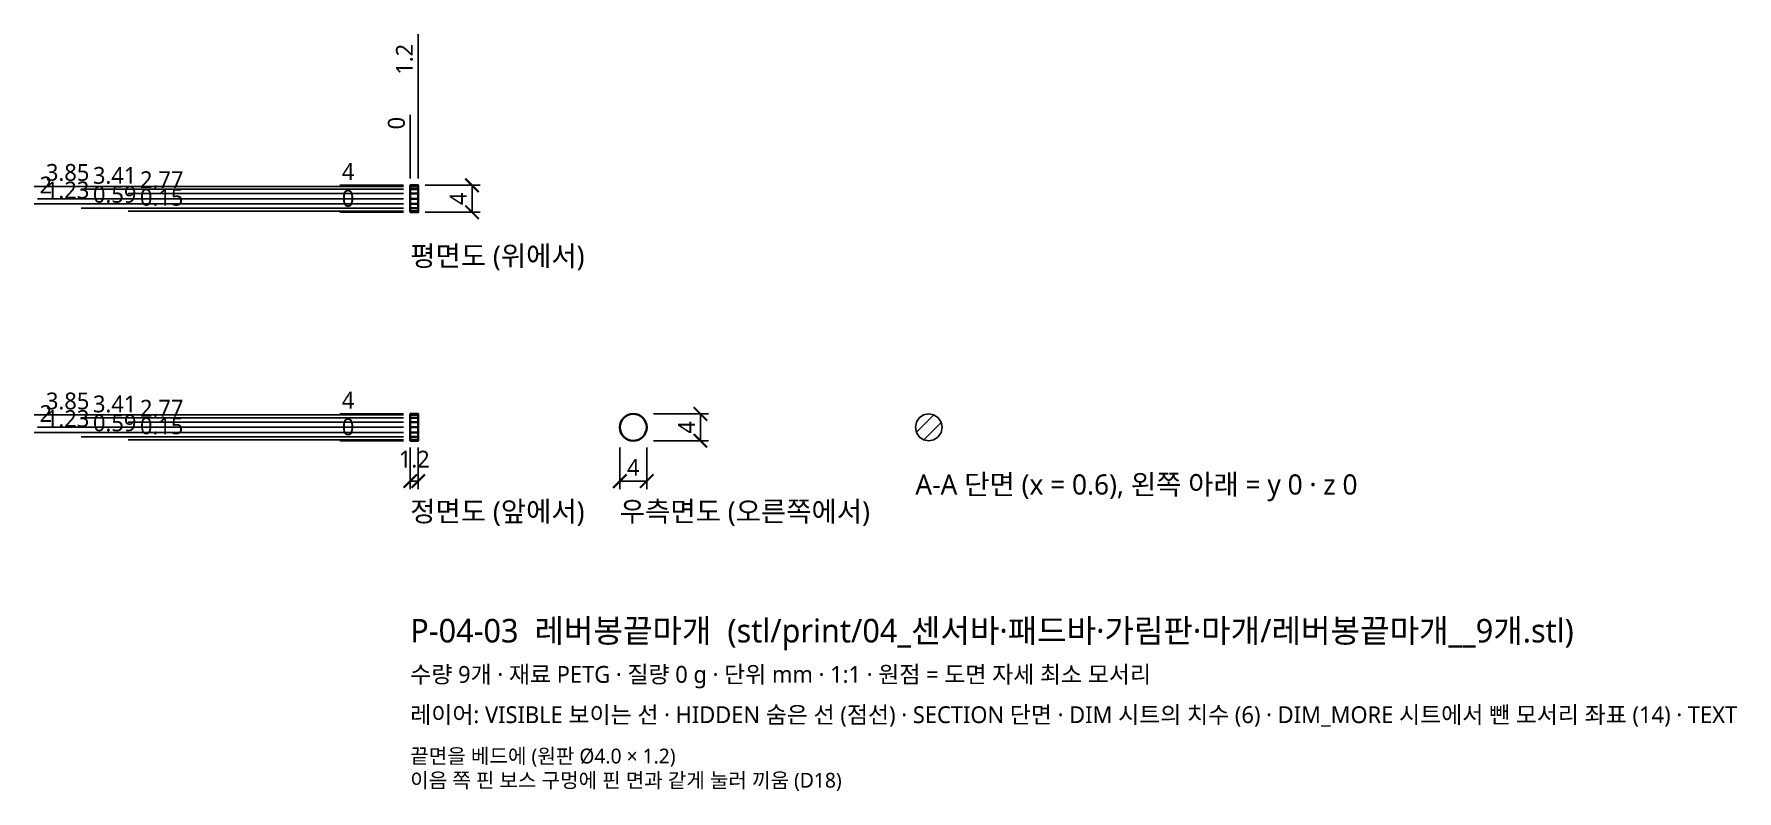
# Model space of a CAD drawing. Header units: millimetres. Extents: x -56 to 198, y -52 to 60.
import ezdxf

# ---------------------------------------------------------------- set-up
doc = ezdxf.new("R2010")
doc.units = ezdxf.units.MM
for name, color, linetype, lineweight in [('DIM', 4, 'CONTINUOUS', 13), ('DIM_MORE', 3, 'CONTINUOUS', 13), ('SECTION', 5, 'CONTINUOUS', 25), ('TEXT', 7, 'CONTINUOUS', 18), ('VISIBLE', 7, 'CONTINUOUS', 35)]:
    doc.layers.add(name, color=color, linetype=linetype, lineweight=lineweight)
doc.styles.add('KR', font='malgun.ttf')
doc.dimstyles.new('TOCCATA', dxfattribs={"dimtxt": 2.5, "dimasz": 2, "dimexe": 1.2, "dimexo": 1, "dimgap": 0.8, "dimtad": 1, "dimdsep": 46, "dimtxsty": 'KR', "dimblk": 'ARCHTICK', "dimcen": 2.5, "dimazin": 3, "dimtfac": 0.5, "dimtmove": 2, "dimatfit": 3})

# ---------------------------------------------------------------- blocks, each defined once
blk = doc.blocks.new('_ARCHTICK')
at = {"color": 0, "linetype": 'BYBLOCK', "const_width": 0.15}
blk.add_lwpolyline([(-0.5, -0.5), (0.5, 0.5)], dxfattribs=at)

msp = doc.modelspace()

# ---------------------------------------------------------------- hatches: boundary and pattern name
at = {"layer": 'SECTION'}
h = msp.add_hatch(dxfattribs=at)
h.set_pattern_fill('ANSI31', scale=0.5)
h.paths.add_polyline_path([(77.97, 0.15), (78.61, 0.59), (79.05, 1.23), (79.2, 2), (79.05, 2.77), (78.61, 3.41), (77.97, 3.85), (77.2, 4), (76.43, 3.85), (75.79, 3.41), (75.35, 2.77), (75.2, 2), (75.35, 1.23), (75.79, 0.59), (76.43, 0.15), (77.2, 0)])

# ---------------------------------------------------------------- linework, layer by layer
msp.add_lwpolyline([(77.97, 0.15), (78.61, 0.59), (79.05, 1.23), (79.2, 2), (79.05, 2.77), (78.61, 3.41), (77.97, 3.85), (77.2, 4), (76.43, 3.85), (75.79, 3.41), (75.35, 2.77), (75.2, 2), (75.35, 1.23), (75.79, 0.59), (76.43, 0.15), (77.2, 0)], close=True, dxfattribs=at)
at = {"layer": 'VISIBLE'}
for points in [[(0, 34), (0, 38), (1.2, 38), (1.2, 34), (0, 34)], [(0, 37.85), (1.2, 37.85)], [(0, 37.41), (1.2, 37.41)], [(0, 36.77), (1.2, 36.77)], [(0, 36), (1.2, 36)], [(0, 35.23), (1.2, 35.23)], [(0, 34.59), (1.2, 34.59)], [(0, 34.15), (1.2, 34.15)], [(0, 0), (0, 4), (1.2, 4), (1.2, 0), (0, 0)], [(0, 3.85), (1.2, 3.85)], [(0, 3.41), (1.2, 3.41)], [(0, 2.77), (1.2, 2.77)], [(0, 2), (1.2, 2)], [(0, 1.23), (1.2, 1.23)], [(0, 0.59), (1.2, 0.59)], [(0, 0.15), (1.2, 0.15)]]:
    msp.add_lwpolyline(points, dxfattribs=at)
msp.add_circle((33.2, 2), 2, dxfattribs=at)

# ---------------------------------------------------------------- texts
at = {"layer": 'TEXT', "style": 'KR'}
for s, height, p in [('평면도 (위에서)', 3, (0, 26)), ('A-A 단면 (x = 0.6), 왼쪽 아래 = y 0 · z 0', 3, (75.2, -8)), ('정면도 (앞에서)', 3, (0, -12)), ('우측면도 (오른쪽에서)', 3, (31.2, -12)), ('P-04-03  레버봉끝마개  (stl/print/04_센서바·패드바·가림판·마개/레버봉끝마개__9개.stl)', 3.5, (0, -30)), ('수량 9개 · 재료 PETG · 질량 0 g · 단위 mm · 1:1 · 원점 = 도면 자세 최소 모서리', 2.5, (0, -36)), ('레이어: VISIBLE 보이는 선 · HIDDEN 숨은 선 (점선) · SECTION 단면 · DIM 시트의 치수 (6) · DIM_MORE 시트에서 뺀 모서리 좌표 (14) · TEXT', 2.5, (0, -42)), ('끝면을 베드에 (원판 Ø4.0 × 1.2)', 2.2, (0, -48)), ('이음 쪽 핀 보스 구멍에 핀 면과 같게 눌러 끼움 (D18)', 2.2, (0, -51.6))]:
    msp.add_text(s, height=height, dxfattribs=at).set_placement(p)

# ---------------------------------------------------------------- dimensions: what is measured, and where the dimension line sits
at = {"layer": 'DIM'}
for feature_location, offset, dtype, origin in [((1.2, 38), (0, 15), 1, (0, 34)), ((0, 38), (0, 8), 1, (0, 34)), ((0, 38), (-8, 0), 0, (0, 34)), ((0, 34), (-8, 0), 0, (0, 34)), ((0, 4), (-8, 0), 0, (0, 0)), ((0, 0), (-8, 0), 0, (0, 0))]:
    msp.add_ordinate_dim(feature_location=feature_location, offset=offset, dtype=dtype, origin=origin, dimstyle='TOCCATA', dxfattribs=at).render()
for base, p1, p2 in [((9.2, 34), (1.2, 34), (1.2, 38)), ((43.2, 0), (35.2, 0), (35.2, 4))]:
    msp.add_linear_dim(base=base, p1=p1, p2=p2, angle=90, dimstyle='TOCCATA', dxfattribs=at).render()
for base, p1, p2 in [((0, -6), (0, 0), (1.2, 0)), ((31.2, -6), (31.2, 0), (35.2, 0))]:
    msp.add_linear_dim(base=base, p1=p1, p2=p2, dimstyle='TOCCATA', dxfattribs=at).render()
at = {"layer": 'DIM_MORE'}
for feature_location, offset, origin in [((0, 37.85), (-46, 0), (0, 34)), ((0, 37.41), (-39, 0), (0, 34)), ((0, 35.23), (-46, 0), (0, 34)), ((0, 36), (-53, 0), (0, 34)), ((0, 34.59), (-39, 0), (0, 34)), ((0, 36.77), (-32, 0), (0, 34)), ((0, 34.15), (-32, 0), (0, 34)), ((0, 3.85), (-46, 0), (0, 0)), ((0, 2), (-53, 0), (0, 0)), ((0, 3.41), (-39, 0), (0, 0)), ((0, 2.77), (-32, 0), (0, 0)), ((0, 1.23), (-46, 0), (0, 0)), ((0, 0.59), (-39, 0), (0, 0)), ((0, 0.15), (-32, 0), (0, 0))]:
    msp.add_ordinate_dim(feature_location=feature_location, offset=offset, dtype=0, origin=origin, dimstyle='TOCCATA', dxfattribs=at).render()

doc.saveas('drawing.dxf')
